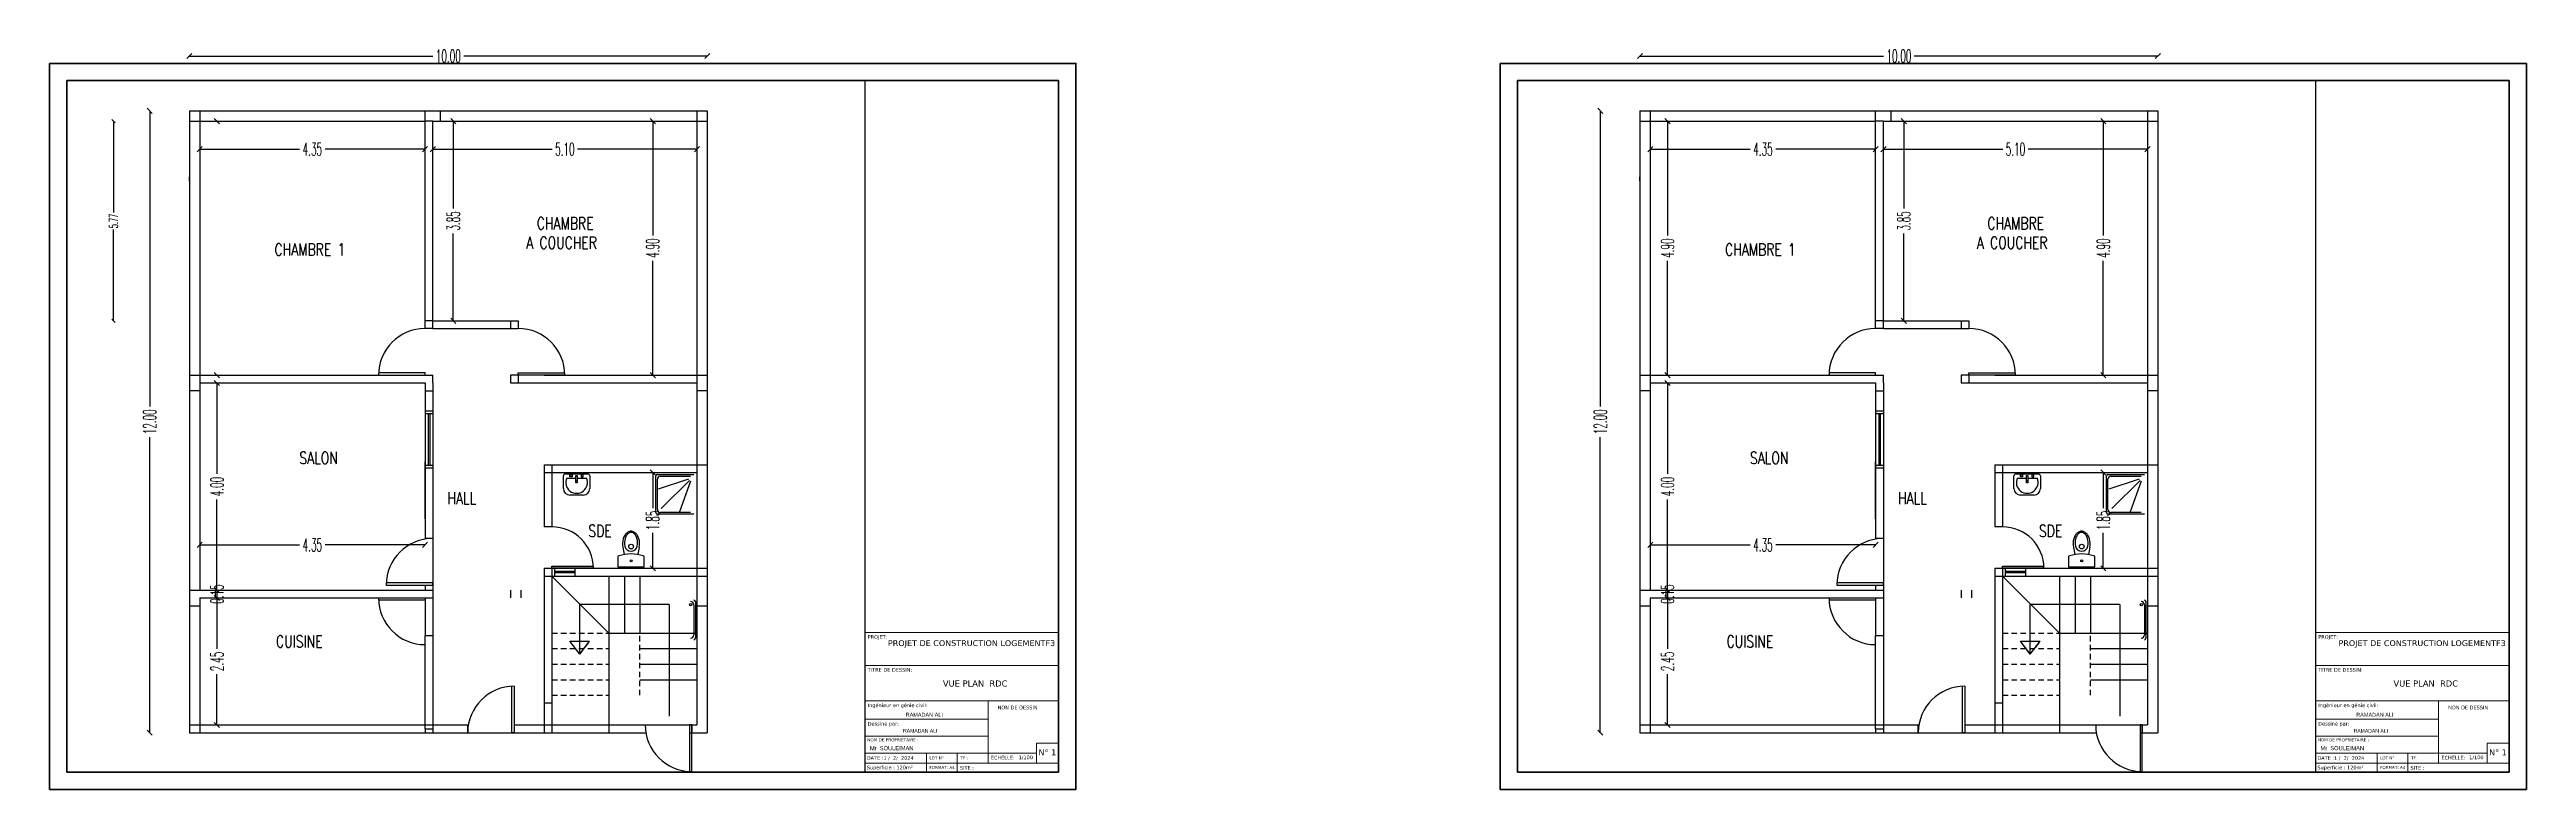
# Model space of a CAD drawing. Extents: x -110 to 3211, y -163 to 893.
# Drawn here: x 9.2 to 80.9, y 25.4 to 46.8 of the extents above; entities that cross this region are included whole.
import ezdxf

# ---------------------------------------------------------------- set-up
doc = ezdxf.new("R2010")
doc.units = 0
doc.header["$LTSCALE"] = 0.8
doc.header["$MEASUREMENT"] = 0
doc.linetypes.add('DASHED', pattern=[0.75, 0.5, -0.25])
doc.layers.get('0').update_dxf_attribs({"color": 5, "linetype": 'CONTINUOUS'})
doc.layers.get('DEFPOINTS').update_dxf_attribs({"linetype": 'CONTINUOUS'})
for name, color, linetype in [('COMBLDG', 7, 'CONTINUOUS'), ('DOOR', 3, 'CONTINUOUS'), ('PIPE', 50, 'CONTINUOUS'), ('STR', 5, 'CONTINUOUS'), ('TEXT', 200, 'CONTINUOUS'), ('WALL', 6, 'CONTINUOUS'), ('WIN-PLN', 5, 'CONTINUOUS')]:
    doc.layers.add(name, color=color, linetype=linetype)
doc.styles.add('AYMAN-S', font='romant.shx', dxfattribs={"width": 0.7, "height": 0.15})
doc.styles.add('AYMOONY', font='romant.shx', dxfattribs={"width": 0.5})
doc.styles.add('ROMANT', font='ROMANC.SHX', dxfattribs={"width": 0.75})
doc.dimstyles.new('AYMAN-SIT', dxfattribs={"dimtxt": 0.25, "dimasz": 0.08, "dimexe": 0.18, "dimexo": 0.06, "dimgap": 0.05, "dimtad": 0, "dimzin": 1, "dimdsep": 46, "dimtxsty": 'AYMAN-S', "dimblk1": 'OBLIQUE', "dimblk2": 'OBLIQUE', "dimsah": 1, "dimcen": 0.09, "dimse1": 1, "dimse2": 1, "dimclrd": 256, "dimclre": 256, "dimclrt": 200, "dimadec": 0, "dimazin": 0, "dimtfac": 1, "dimtdec": 4, "dimtix": 1, "dimtmove": 0, "dimatfit": 3, "dimldrblk": 'OBLIQUE', "dimfxl": 1, "dimtolj": 1, "dimtzin": 0, "dimarcsym": 0})

# ---------------------------------------------------------------- blocks, each defined once
blk = doc.blocks.new('_OBLIQUE')
at = {"color": 0, "linetype": 'ByBlock'}
blk.add_line((-0.5, -0.5), (0.5, 0.5), dxfattribs=at)
blk = doc.blocks.new('*D206')
at = {"layer": 'DEFPOINTS', "color": 0, "ltscale": 0.8, "transparency": 16777216}
for p in [(11.027, 44.733), (20.266, 44.733), (20.041, 38.963)]:
    blk.add_point(p, dxfattribs=at)
at = {"layer": 'PIPE', "color": 7, "lineweight": -2, "ltscale": 0.8, "transparency": 16777216}
for p, q in [((11.027, 44.733), (11.027, 42.092)), ((11.027, 38.963), (11.027, 41.605))]:
    blk.add_line(p, q, dxfattribs=at)
at = {"layer": 'PIPE', "color": 7, "lineweight": -2, "ltscale": 0.8, "transparency": 16777216, "xscale": 0.1, "yscale": 0.1, "zscale": 0.1}
for p, rotation in [((11.027, 44.733), 90), ((11.027, 38.963), 270)]:
    blk.add_blockref('_OBLIQUE', p, dxfattribs=dict(at, rotation=rotation))
at = {"layer": 'PIPE', "color": 7, "ltscale": 0.8, "transparency": 16777216, "insert": (11.027, 41.848), "char_height": 0.25, "attachment_point": 5, "rotation": 90, "style": 'AYMOONY'}
blk.add_mtext('\\A1;5.77', dxfattribs=at)

msp = doc.modelspace()

# ---------------------------------------------------------------- linework, layer by layer
at = {"color": 5, "lineweight": 40}
for p, q in [((9.674, 45.907), (9.674, 25.907)), ((9.674, 45.907), (38.374, 45.907)), ((38.374, 45.907), (38.374, 25.907)), ((51.651, 45.907), (51.651, 25.907)), ((51.651, 45.907), (80.351, 45.907)), ((80.351, 45.907), (80.351, 25.907)), ((9.674, 25.907), (38.374, 25.907)), ((51.651, 25.907), (80.351, 25.907))]:
    msp.add_line(p, q, dxfattribs=at)
for p, q in [((24.044, 34.113), (24.044, 34.476)), ((24.101, 34.534), (24.751, 34.534)), ((24.14, 34.413), (24.407, 34.413)), ((24.235, 34.451), (24.235, 34.509)), ((24.235, 34.509), (24.293, 34.509)), ((24.293, 34.451), (24.235, 34.451)), ((24.293, 34.509), (24.293, 34.451)), ((24.407, 34.49), (24.445, 34.49)), ((24.407, 34.279), (24.407, 34.49)), ((24.445, 34.49), (24.445, 34.279)), ((24.445, 34.413), (24.713, 34.413)), ((24.617, 34.509), (24.56, 34.509)), ((24.56, 34.509), (24.56, 34.451)), ((24.56, 34.451), (24.617, 34.451)), ((24.617, 34.451), (24.617, 34.509)), ((24.809, 34.476), (24.809, 34.113)), ((26.717, 33.415), (26.717, 34.47)), ((26.763, 34.516), (27.818, 34.516)), ((26.855, 34.47), (27.726, 34.47)), ((66.021, 34.113), (66.021, 34.476)), ((66.078, 34.534), (66.728, 34.534)), ((66.117, 34.413), (66.384, 34.413)), ((66.212, 34.451), (66.212, 34.509)), ((66.212, 34.509), (66.269, 34.509)), ((66.269, 34.451), (66.212, 34.451)), ((66.269, 34.509), (66.269, 34.451)), ((66.384, 34.49), (66.422, 34.49)), ((66.384, 34.279), (66.384, 34.49)), ((66.422, 34.49), (66.422, 34.279)), ((66.422, 34.413), (66.69, 34.413)), ((66.594, 34.509), (66.537, 34.509)), ((66.537, 34.509), (66.537, 34.451)), ((66.537, 34.451), (66.594, 34.451)), ((66.594, 34.451), (66.594, 34.509)), ((66.785, 34.476), (66.785, 34.113)), ((68.694, 33.415), (68.694, 34.47)), ((68.74, 34.516), (69.795, 34.516)), ((68.832, 34.47), (69.703, 34.47)), ((24.617, 33.922), (24.235, 33.922)), ((24.445, 34.337), (24.407, 34.337)), ((24.445, 34.279), (24.407, 34.279)), ((26.763, 33.507), (26.763, 34.378)), ((27.669, 34.378), (26.786, 34.091)), ((27.692, 34.344), (26.878, 33.53)), ((27.726, 34.321), (27.405, 33.438)), ((66.594, 33.922), (66.212, 33.922)), ((66.422, 34.337), (66.384, 34.337)), ((66.422, 34.279), (66.384, 34.279)), ((68.74, 33.507), (68.74, 34.378)), ((69.646, 34.378), (68.763, 34.091)), ((69.669, 34.344), (68.855, 33.53)), ((69.703, 34.321), (69.382, 33.438)), ((27.818, 33.369), (26.763, 33.369)), ((27.726, 33.415), (26.855, 33.415)), ((69.795, 33.369), (68.74, 33.369)), ((69.703, 33.415), (68.832, 33.415)), ((25.764, 32.41), (25.801, 32.198)), ((26.238, 32.41), (26.202, 32.198)), ((67.741, 32.41), (67.778, 32.198)), ((68.215, 32.41), (68.179, 32.198)), ((25.619, 32.135), (25.619, 31.848)), ((25.619, 31.848), (26.384, 31.848)), ((26.384, 31.848), (26.384, 32.136)), ((67.596, 32.135), (67.596, 31.848)), ((67.596, 31.848), (68.36, 31.848)), ((68.36, 31.848), (68.36, 32.136)), ((27.864, 30.839), (27.864, 29.784)), ((69.841, 30.839), (69.841, 29.784)), ((27.818, 30.747), (27.818, 29.876)), ((69.795, 30.747), (69.795, 29.876))]:
    msp.add_line(p, q)
at = {"color": 5, "lineweight": 100}
for points in [[(9.174, 46.407), (38.874, 46.407), (38.874, 25.407), (9.174, 25.407)], [(51.151, 46.407), (80.851, 46.407), (80.851, 25.407), (51.151, 25.407)]]:
    msp.add_lwpolyline(points, close=True, dxfattribs=at)
for centre, radius in [((26.004, 32.43), 0.0674), ((67.981, 32.43), 0.0674), ((26.004, 32.02), 0.03), ((67.981, 32.02), 0.03), ((27.726, 30.747), 0.0344), ((69.703, 30.747), 0.0344)]:
    msp.add_circle(centre, radius)
for centre, radius, start, end in [((24.101, 34.476), 0.0573, 90, 180), ((24.426, 34.286), 0.314, 156.06698, 23.93302), ((24.751, 34.476), 0.0573, 0, 90), ((26.763, 34.47), 0.0459, 90, 180), ((26.855, 34.378), 0.0917, 90, 180), ((66.078, 34.476), 0.0573, 90, 180), ((66.403, 34.286), 0.314, 156.06698, 23.93302), ((66.728, 34.476), 0.0573, 0, 90), ((68.74, 34.47), 0.0459, 90, 180), ((68.832, 34.378), 0.0917, 90, 180), ((24.235, 34.113), 0.191, 180, 270), ((24.617, 34.113), 0.191, 270, 0), ((66.212, 34.113), 0.191, 180, 270), ((66.594, 34.113), 0.191, 270, 0), ((26.763, 33.415), 0.0459, 180, 270), ((26.855, 33.507), 0.0917, 180, 270), ((68.74, 33.415), 0.0459, 180, 270), ((68.832, 33.507), 0.0917, 180, 270), ((26.283, 32.513), 0.528, 164.21404, 191.2459), ((26.144, 32.552), 0.384, 145.68329, 164.21404), ((26.283, 32.539), 0.47, 164.21404, 191.2459), ((26.001, 32.483), 0.183, 191.2459, 348.76077), ((26.057, 32.612), 0.278, 121.25096, 145.68329), ((26.144, 32.578), 0.326, 145.68329, 164.21404), ((26.057, 32.638), 0.22, 121.25096, 145.68329), ((26.001, 32.703), 0.172, 90.00334, 121.25096), ((26.001, 32.729), 0.113, 90.00334, 121.25096), ((26.001, 32.703), 0.172, 58.75571, 90.00334), ((26.001, 32.729), 0.113, 58.75571, 90.00334), ((25.946, 32.638), 0.22, 34.32339, 58.75571), ((25.946, 32.612), 0.278, 34.32339, 58.75571), ((25.859, 32.578), 0.326, 15.79264, 34.32339), ((25.72, 32.539), 0.47, 348.76077, 15.79264), ((25.859, 32.552), 0.384, 15.79264, 34.32339), ((25.72, 32.513), 0.528, 348.76077, 15.79264), ((68.259, 32.513), 0.528, 164.21404, 191.2459), ((68.121, 32.552), 0.384, 145.68329, 164.21404), ((68.259, 32.539), 0.47, 164.21404, 191.2459), ((67.978, 32.483), 0.183, 191.2459, 348.76077), ((68.033, 32.612), 0.278, 121.25096, 145.68329), ((68.121, 32.578), 0.326, 145.68329, 164.21404), ((68.033, 32.638), 0.22, 121.25096, 145.68329), ((67.978, 32.703), 0.172, 90.00334, 121.25096), ((67.978, 32.729), 0.113, 90.00334, 121.25096), ((67.978, 32.703), 0.172, 58.75571, 90.00334), ((67.978, 32.729), 0.113, 58.75571, 90.00334), ((67.923, 32.638), 0.22, 34.32339, 58.75571), ((67.923, 32.612), 0.278, 34.32339, 58.75571), ((67.835, 32.578), 0.326, 15.79264, 34.32339), ((67.697, 32.539), 0.47, 348.76077, 15.79264), ((67.835, 32.552), 0.384, 15.79264, 34.32339), ((67.697, 32.513), 0.528, 348.76077, 15.79264), ((25.647, 32.135), 0.0277, 90.00334, 180.00334), ((26.001, 31.034), 1.183, 72.57, 107.43667), ((26.356, 32.136), 0.0277, 0.00334, 90.00334), ((67.624, 32.135), 0.0277, 90.00334, 180.00334), ((67.978, 31.034), 1.183, 72.57, 107.43667), ((68.333, 32.136), 0.0277, 0.00334, 90.00334), ((27.726, 30.747), 0.0917, 0, 90), ((27.818, 30.839), 0.0459, 0, 90), ((69.703, 30.747), 0.0917, 0, 90), ((69.795, 30.839), 0.0459, 0, 90), ((27.726, 29.876), 0.0917, 270, 0), ((27.818, 29.784), 0.0459, 270, 0), ((69.703, 29.876), 0.0917, 270, 0), ((69.795, 29.784), 0.0459, 270, 0)]:
    msp.add_arc(centre, radius, start, end)
at = {"layer": 'COMBLDG', "color": 7, "lineweight": 30}
for p, q in [((32.775, 25.907), (32.775, 45.907)), ((74.752, 25.907), (74.752, 45.907))]:
    msp.add_line(p, q, dxfattribs=at)
at = {"layer": 'COMBLDG', "color": 7, "lineweight": 9}
for p, q in [((32.775, 29.949, 0.176), (38.374, 29.949, -0.565)), ((74.752, 29.949, 0.176), (80.351, 29.949, -0.565)), ((32.775, 28.996, 0.176), (38.374, 28.996, -0.565)), ((74.752, 28.996, 0.176), (80.351, 28.996, -0.565)), ((32.775, 27.97, 0.176), (38.374, 27.97, -0.565)), ((36.332, 27.97, -0.295), (36.332, 26.162, -0.532)), ((74.752, 27.97, 0.176), (80.351, 27.97, -0.565)), ((78.309, 27.97, -0.295), (78.309, 26.162, -0.532)), ((32.775, 27.439, 0), (36.332, 27.439, -0.47)), ((74.752, 27.439, 0), (78.309, 27.439, -0.47)), ((32.775, 26.951, 0.176), (36.332, 26.951, -0.295)), ((37.735, 26.75, -1.065), (38.374, 26.75, -1.13)), ((37.735, 26.75, 0), (37.735, 26.162, 0)), ((74.752, 26.951, 0.176), (78.309, 26.951, -0.295)), ((79.712, 26.75, -1.065), (80.351, 26.75, -1.13)), ((79.712, 26.75, 0), (79.712, 26.162, 0)), ((32.775, 26.456), (37.735, 26.456, -0.5)), ((32.775, 26.162, 0), (38.374, 26.162)), ((34.553, 26.456, 0.039), (34.553, 25.907, -0.033)), ((35.443, 25.907, 0), (35.443, 26.456, 0)), ((74.752, 26.456), (79.712, 26.456, -0.5)), ((74.752, 26.162, 0), (80.351, 26.162)), ((76.53, 26.456, 0.039), (76.53, 25.907, -0.033)), ((77.419, 25.907, 0), (77.419, 26.456, 0))]:
    msp.add_line(p, q, dxfattribs=at)
at = {"layer": 'DOOR', "color": 3}
for p, q in [((18.692, 37.389), (20.041, 37.389)), ((20.041, 37.457), (18.694, 37.457)), ((20.041, 37.389), (20.041, 37.457)), ((22.737, 37.389), (22.737, 37.457)), ((22.737, 37.457), (24.085, 37.457)), ((24.086, 37.389), (22.737, 37.389)), ((60.669, 37.389), (62.018, 37.389)), ((62.018, 37.457), (60.671, 37.457)), ((62.018, 37.389), (62.018, 37.457)), ((64.714, 37.389), (64.714, 37.457)), ((64.714, 37.457), (66.061, 37.457)), ((66.063, 37.389), (64.714, 37.389)), ((23.712, 31.803), (23.712, 31.863)), ((23.712, 31.863), (24.909, 31.863)), ((24.911, 31.803), (23.712, 31.803)), ((65.688, 31.803), (65.688, 31.863)), ((65.688, 31.863), (66.886, 31.863)), ((66.888, 31.803), (65.688, 31.803)), ((18.692, 30.944), (20.041, 30.944)), ((20.041, 30.877), (18.694, 30.877)), ((18.917, 31.319), (20.266, 31.319)), ((20.266, 31.386), (18.919, 31.386)), ((20.041, 30.944), (20.041, 30.877)), ((20.266, 31.319), (20.266, 31.386)), ((60.669, 30.944), (62.018, 30.944)), ((62.018, 30.877), (60.671, 30.877)), ((60.894, 31.319), (62.243, 31.319)), ((62.243, 31.386), (60.896, 31.386)), ((62.018, 30.944), (62.018, 30.877)), ((62.243, 31.319), (62.243, 31.386)), ((22.556, 27.047), (22.556, 28.395)), ((22.624, 28.396), (22.624, 27.047)), ((64.533, 27.047), (64.533, 28.395)), ((64.601, 28.396), (64.601, 27.047)), ((27.758, 27.272), (27.691, 27.272)), ((27.691, 27.272), (27.691, 25.925)), ((27.758, 25.923), (27.758, 27.272)), ((69.735, 27.272), (69.668, 27.272)), ((69.668, 27.272), (69.668, 25.925)), ((69.735, 25.923), (69.735, 27.272)), ((22.624, 27.047), (22.556, 27.047)), ((64.601, 27.047), (64.533, 27.047))]:
    msp.add_line(p, q, dxfattribs=at)
for centre, radius, start, end in [((20.041, 37.389), 1.349, 90, 180), ((22.737, 37.389), 1.349, 0, 90), ((62.018, 37.389), 1.349, 90, 180), ((64.714, 37.389), 1.349, 0, 90), ((23.712, 31.803), 1.199, 0, 90), ((65.688, 31.803), 1.199, 0, 90), ((20.266, 31.319), 1.349, 90, 180), ((62.243, 31.319), 1.349, 90, 180), ((20.041, 30.944), 1.349, 180, 270), ((62.018, 30.944), 1.349, 180, 270), ((22.624, 27.047), 1.349, 90, 180), ((64.601, 27.047), 1.349, 90, 180), ((27.758, 27.272), 1.349, 180, 270), ((69.735, 27.272), 1.349, 180, 270)]:
    msp.add_arc(centre, radius, start, end, dxfattribs=at)
at = {"layer": 'PIPE', "color": 7, "ltscale": 0.8}
for p, q in [((13.22, 46.619), (20.269, 46.619)), ((28.208, 46.619), (21.159, 46.619)), ((55.197, 46.619), (62.246, 46.619)), ((70.185, 46.619), (63.136, 46.619)), ((12.073, 45.033), (12.073, 36.485)), ((20.857, 44.733), (20.857, 42.213)), ((26.63, 44.733), (26.63, 41.431)), ((54.05, 45.033), (54.05, 36.485)), ((55.994, 44.733), (55.994, 41.431)), ((62.834, 44.733), (62.834, 42.213)), ((68.606, 44.733), (68.606, 41.431)), ((13.52, 43.926), (16.411, 43.926)), ((20.041, 43.926), (17.15, 43.926)), ((20.266, 43.926), (23.722, 43.926)), ((27.908, 43.926), (24.452, 43.926)), ((55.496, 43.926), (58.388, 43.926)), ((62.018, 43.926), (59.127, 43.926)), ((62.243, 43.926), (65.699, 43.926)), ((69.885, 43.926), (66.429, 43.926)), ((20.857, 38.963), (20.857, 41.483)), ((62.834, 38.963), (62.834, 41.483)), ((26.63, 37.389), (26.63, 40.692)), ((55.994, 37.389), (55.994, 40.692)), ((68.606, 37.389), (68.606, 40.692)), ((14.017, 37.164), (14.017, 34.536)), ((55.994, 37.164), (55.994, 34.536)), ((12.073, 27.047), (12.073, 35.595)), ((54.05, 27.047), (54.05, 35.595)), ((26.63, 34.575), (26.63, 33.545)), ((68.606, 34.575), (68.606, 33.545)), ((14.017, 31.169), (14.017, 33.797)), ((55.994, 31.169), (55.994, 33.797)), ((13.52, 32.48), (16.411, 32.48)), ((20.041, 32.48), (17.15, 32.48)), ((26.63, 31.803), (26.63, 32.833)), ((55.496, 32.48), (58.388, 32.48)), ((62.018, 32.48), (59.127, 32.48)), ((68.606, 31.803), (68.606, 32.833)), ((14.017, 31.169), (14.017, 31.319)), ((14.017, 31.169), (14.017, 30.944)), ((14.017, 30.944), (14.017, 30.794)), ((14.017, 30.944), (14.017, 29.473)), ((55.994, 31.169), (55.994, 31.319)), ((55.994, 31.169), (55.994, 30.944)), ((55.994, 30.944), (55.994, 30.794)), ((55.994, 30.944), (55.994, 29.473)), ((27.104, 30.753), (24.516, 30.753)), ((24.516, 29.317), (24.516, 30.753)), ((69.081, 30.753), (66.492, 30.753)), ((66.492, 29.317), (66.492, 30.753)), ((24.516, 29.317), (24.228, 29.694)), ((66.492, 29.317), (66.205, 29.694)), ((14.017, 27.272), (14.017, 28.743)), ((55.994, 27.272), (55.994, 28.743))]:
    msp.add_line(p, q, dxfattribs=at)
at = {"layer": 'PIPE', "ltscale": 0.8}
for p, q in [((20.266, 36.346), (20.041, 36.346)), ((62.243, 36.346), (62.018, 36.346)), ((20.266, 32.668), (20.041, 32.668)), ((62.243, 32.668), (62.018, 32.668)), ((27.104, 30.753), (27.104, 27.525)), ((69.081, 30.753), (69.081, 27.525)), ((24.228, 29.694), (24.803, 29.694)), ((24.516, 29.317), (24.803, 29.694)), ((66.205, 29.694), (66.78, 29.694)), ((66.492, 29.317), (66.78, 29.694)), ((21.275, 27.047), (21.275, 27.272)), ((22.624, 27.775), (22.624, 27.047)), ((26.409, 27.272), (26.409, 27.272)), ((63.252, 27.047), (63.252, 27.272)), ((64.601, 27.775), (64.601, 27.047)), ((68.386, 27.272), (68.386, 27.272))]:
    msp.add_line(p, q, dxfattribs=at)
at = {"layer": 'STR', "color": 252}
for p, q in [((23.712, 31.578), (25.36, 29.929)), ((25.36, 31.578), (25.36, 28.13)), ((25.81, 31.578), (25.81, 29.929)), ((26.26, 31.578), (26.26, 29.929)), ((65.688, 31.578), (67.337, 29.929)), ((67.337, 31.578), (67.337, 28.13)), ((67.787, 31.578), (67.787, 29.929)), ((68.236, 31.578), (68.236, 29.929)), ((25.36, 29.929), (27.908, 29.929)), ((26.26, 29.479), (27.908, 29.479)), ((67.337, 29.929), (69.885, 29.929)), ((68.236, 29.479), (69.885, 29.479)), ((26.26, 29.03), (27.908, 29.03)), ((68.236, 29.03), (69.885, 29.03)), ((25.36, 28.13), (25.36, 27.047)), ((26.26, 28.58), (27.908, 28.58)), ((67.337, 28.13), (67.337, 27.047)), ((68.236, 28.58), (69.885, 28.58))]:
    msp.add_line(p, q, dxfattribs=at)
at = {"layer": 'STR', "color": 252, "linetype": 'DASHED', "ltscale": 0.4}
for p, q in [((23.712, 29.929), (25.36, 29.929)), ((23.712, 29.479), (25.36, 29.479)), ((24.516, 29.317), (24.803, 29.694)), ((26.26, 28.13), (26.26, 29.929)), ((65.688, 29.929), (67.337, 29.929)), ((65.688, 29.479), (67.337, 29.479)), ((66.492, 29.317), (66.78, 29.694)), ((68.236, 28.13), (68.236, 29.929)), ((23.712, 29.03), (25.36, 29.03)), ((65.688, 29.03), (67.337, 29.03)), ((23.712, 28.58), (25.36, 28.58)), ((23.712, 28.13), (25.36, 28.13)), ((65.688, 28.58), (67.337, 28.58)), ((65.688, 28.13), (67.337, 28.13))]:
    msp.add_line(p, q, dxfattribs=at)
at = {"layer": 'WALL'}
for p, q in [((13.22, 45.033), (13.22, 27.047)), ((13.22, 45.033), (28.208, 45.033)), ((13.22, 45.033), (13.22, 27.047)), ((13.22, 44.733), (20.041, 44.733)), ((13.52, 45.033), (13.52, 31.169)), ((20.041, 44.733), (20.041, 45.033)), ((20.041, 39.188), (20.041, 44.733)), ((20.266, 44.733), (20.041, 44.733)), ((20.266, 43.235), (20.266, 44.733)), ((20.266, 44.733), (28.208, 44.733)), ((20.491, 44.733), (20.491, 45.033)), ((27.908, 45.033), (27.908, 29.52)), ((28.208, 45.033), (28.208, 29.52)), ((55.197, 45.033), (55.197, 27.047)), ((55.197, 45.033), (70.185, 45.033)), ((55.197, 45.033), (55.197, 27.047)), ((55.197, 44.733), (62.018, 44.733)), ((55.496, 45.033), (55.496, 31.169)), ((62.018, 44.733), (62.018, 45.033)), ((62.018, 39.188), (62.018, 44.733)), ((62.243, 44.733), (62.018, 44.733)), ((62.243, 43.235), (62.243, 44.733)), ((62.243, 44.733), (70.185, 44.733)), ((62.468, 44.733), (62.468, 45.033)), ((69.885, 45.033), (69.885, 29.52)), ((70.185, 45.033), (70.185, 29.52)), ((13.22, 43.235), (13.22, 43.122)), ((13.22, 43.235), (13.22, 43.122)), ((13.22, 43.01), (13.22, 43.122)), ((13.22, 43.01), (13.22, 43.122)), ((20.266, 39.188), (20.266, 43.234)), ((55.197, 43.235), (55.197, 43.122)), ((55.197, 43.235), (55.197, 43.122)), ((55.197, 43.01), (55.197, 43.122)), ((55.197, 43.01), (55.197, 43.122)), ((62.243, 39.188), (62.243, 43.234)), ((20.041, 38.738), (20.041, 39.188)), ((20.266, 38.963), (20.041, 38.963)), ((20.266, 38.738), (20.041, 38.738)), ((20.266, 38.738), (20.266, 39.188)), ((20.266, 38.963), (22.737, 38.963)), ((20.266, 38.738), (22.737, 38.738)), ((22.512, 38.963), (22.512, 38.738)), ((22.737, 38.963), (22.737, 38.738)), ((62.018, 38.738), (62.018, 39.188)), ((62.243, 38.963), (62.018, 38.963)), ((62.243, 38.738), (62.018, 38.738)), ((62.243, 38.738), (62.243, 39.188)), ((62.243, 38.963), (64.714, 38.963)), ((62.243, 38.738), (64.714, 38.738)), ((64.489, 38.963), (64.489, 38.738)), ((64.714, 38.963), (64.714, 38.738)), ((13.22, 37.389), (20.041, 37.389)), ((20.041, 37.389), (20.266, 37.389)), ((20.266, 37.164), (20.266, 37.389)), ((23.487, 37.389), (22.512, 37.389)), ((22.512, 37.389), (22.512, 37.164)), ((22.737, 37.389), (22.737, 37.164)), ((23.487, 37.389), (28.208, 37.389)), ((55.197, 37.389), (62.018, 37.389)), ((62.018, 37.389), (62.243, 37.389)), ((62.243, 37.164), (62.243, 37.389)), ((65.464, 37.389), (64.489, 37.389)), ((64.489, 37.389), (64.489, 37.164)), ((64.714, 37.389), (64.714, 37.164)), ((65.464, 37.389), (70.185, 37.389)), ((13.52, 36.94), (13.22, 36.94)), ((13.52, 37.164), (20.041, 37.164)), ((20.041, 37.164), (20.041, 36.94)), ((20.041, 37.164), (20.041, 36.94)), ((20.041, 36.94), (20.266, 36.94)), ((20.041, 36.94), (20.041, 32.649)), ((20.266, 37.164), (20.266, 36.94)), ((20.266, 36.94), (20.266, 30.944)), ((22.512, 37.164), (27.908, 37.164)), ((28.208, 36.94), (27.908, 36.94)), ((55.496, 36.94), (55.197, 36.94)), ((55.496, 37.164), (62.018, 37.164)), ((62.018, 37.164), (62.018, 36.94)), ((62.018, 37.164), (62.018, 36.94)), ((62.018, 36.94), (62.243, 36.94)), ((62.018, 36.94), (62.018, 32.649)), ((62.243, 37.164), (62.243, 36.94)), ((62.243, 36.94), (62.243, 30.944)), ((64.489, 37.164), (69.885, 37.164)), ((70.185, 36.94), (69.885, 36.94)), ((20.266, 36.346), (20.041, 36.346)), ((62.243, 36.346), (62.018, 36.346)), ((20.266, 34.698), (20.041, 34.698)), ((23.487, 34.8), (28.208, 34.8)), ((23.487, 34.8), (23.487, 33.002)), ((23.487, 34.575), (27.908, 34.575)), ((23.712, 34.8), (23.712, 33.002)), ((62.243, 34.698), (62.018, 34.698)), ((65.464, 34.8), (70.185, 34.8)), ((65.464, 34.8), (65.464, 33.002)), ((65.464, 34.575), (69.885, 34.575)), ((65.688, 34.8), (65.688, 33.002)), ((23.712, 33.002), (23.487, 33.002)), ((65.688, 33.002), (65.464, 33.002)), ((23.487, 31.803), (28.208, 31.803)), ((23.487, 31.803), (23.487, 27.047)), ((23.487, 31.578), (28.208, 31.578)), ((23.712, 31.803), (23.712, 27.047)), ((65.464, 31.803), (70.185, 31.803)), ((65.464, 31.803), (65.464, 27.047)), ((65.464, 31.578), (70.185, 31.578)), ((65.688, 31.803), (65.688, 27.047)), ((13.22, 31.169), (20.266, 31.169)), ((13.22, 31.169), (13.52, 31.169)), ((13.52, 30.944), (13.52, 27.047)), ((13.52, 30.944), (20.266, 30.944)), ((13.969, 31.169), (13.969, 30.944)), ((20.041, 31.319), (20.266, 31.319)), ((20.041, 31.319), (20.041, 31.169)), ((20.041, 30.944), (20.041, 29.858)), ((20.266, 30.944), (20.266, 29.858)), ((22.512, 31.169), (22.512, 30.944)), ((22.812, 31.169), (22.812, 30.944)), ((55.197, 31.169), (62.243, 31.169)), ((55.197, 31.169), (55.496, 31.169)), ((55.496, 30.944), (55.496, 27.047)), ((55.496, 30.944), (62.243, 30.944)), ((55.946, 31.169), (55.946, 30.944)), ((62.018, 31.319), (62.243, 31.319)), ((62.018, 31.319), (62.018, 31.169)), ((62.018, 30.944), (62.018, 29.858)), ((62.243, 30.944), (62.243, 29.858)), ((64.489, 31.169), (64.489, 30.944)), ((64.789, 31.169), (64.789, 30.944)), ((13.22, 30.719), (13.52, 30.719)), ((27.908, 30.719), (28.208, 30.719)), ((55.197, 30.719), (55.496, 30.719)), ((69.885, 30.719), (70.185, 30.719)), ((20.041, 29.858), (20.266, 29.858)), ((20.041, 27.16), (20.041, 29.858)), ((20.266, 29.858), (20.266, 27.16)), ((27.908, 29.52), (27.908, 27.272)), ((28.208, 29.52), (28.208, 27.047)), ((62.018, 29.858), (62.243, 29.858)), ((62.018, 27.16), (62.018, 29.858)), ((62.243, 29.858), (62.243, 27.16)), ((69.885, 29.52), (69.885, 27.272)), ((70.185, 29.52), (70.185, 27.047)), ((13.22, 27.272), (21.294, 27.272)), ((22.624, 27.272), (27.908, 27.272)), ((23.487, 27.913), (23.712, 27.913)), ((27.758, 27.272), (27.758, 27.047)), ((55.197, 27.272), (63.271, 27.272)), ((64.601, 27.272), (69.885, 27.272)), ((65.464, 27.913), (65.688, 27.913)), ((69.735, 27.272), (69.735, 27.047)), ((13.22, 27.047), (20.266, 27.047)), ((13.22, 27.047), (26.428, 27.047)), ((20.041, 27.16), (20.041, 27.047)), ((20.041, 27.16), (20.266, 27.16)), ((20.266, 27.16), (20.266, 27.047)), ((27.691, 27.047), (28.208, 27.047)), ((55.197, 27.047), (68.405, 27.047)), ((55.197, 27.047), (62.243, 27.047)), ((62.018, 27.16), (62.018, 27.047)), ((62.018, 27.16), (62.243, 27.16)), ((62.243, 27.16), (62.243, 27.047)), ((69.668, 27.047), (70.185, 27.047))]:
    msp.add_line(p, q, dxfattribs=at)
at = {"layer": 'WIN-PLN', "ltscale": 0.8}
for p, q in [((20.266, 36.272), (20.041, 36.272)), ((20.131, 36.272), (20.131, 34.773)), ((20.176, 36.272), (20.176, 34.773)), ((62.243, 36.272), (62.018, 36.272)), ((62.108, 36.272), (62.108, 34.773)), ((62.153, 36.272), (62.153, 34.773)), ((20.041, 33.23), (20.041, 34.879)), ((20.266, 34.773), (20.041, 34.773)), ((20.266, 34.879), (20.266, 33.23)), ((62.018, 33.23), (62.018, 34.879)), ((62.243, 34.773), (62.018, 34.773)), ((62.243, 34.879), (62.243, 33.23)), ((23.786, 31.803), (23.786, 31.578)), ((24.374, 31.713), (23.786, 31.713)), ((24.374, 31.668), (23.786, 31.668)), ((24.374, 31.803), (24.374, 31.578)), ((65.763, 31.803), (65.763, 31.578)), ((66.351, 31.713), (65.763, 31.713)), ((66.351, 31.668), (65.763, 31.668)), ((66.351, 31.803), (66.351, 31.578))]:
    msp.add_line(p, q, dxfattribs=at)

# ---------------------------------------------------------------- block references
at = {"layer": 'PIPE', "color": 7, "ltscale": 0.8, "xscale": 0.1498820333691455, "yscale": 0.1498820333691455, "zscale": 0.1498820333691455}
for p, rotation in [((13.22, 46.619), 180), ((55.197, 46.619), 180), ((12.073, 45.033), 90), ((14.017, 44.733), 90), ((20.857, 44.733), 90), ((26.63, 44.733), 90), ((54.05, 45.033), 90), ((55.994, 44.733), 90), ((62.834, 44.733), 90), ((68.606, 44.733), 90), ((13.52, 43.926), 180), ((20.266, 43.926), 180), ((55.496, 43.926), 180), ((62.243, 43.926), 180), ((20.857, 38.963), 270), ((62.834, 38.963), 270), ((14.017, 37.389), 270), ((26.63, 37.389), 270), ((55.994, 37.389), 270), ((68.606, 37.389), 270), ((14.017, 37.164), 90), ((55.994, 37.164), 90), ((26.63, 34.575), 90), ((68.606, 34.575), 90), ((13.52, 32.48), 180), ((55.496, 32.48), 180), ((26.63, 31.803), 270), ((68.606, 31.803), 270), ((14.017, 31.169), 270), ((14.017, 31.169), 270), ((14.017, 30.944), 90), ((14.017, 30.944), 90), ((55.994, 31.169), 270), ((55.994, 31.169), 270), ((55.994, 30.944), 90), ((55.994, 30.944), 90), ((14.017, 27.272), 270), ((55.994, 27.272), 270), ((12.073, 27.047), 270), ((54.05, 27.047), 270)]:
    msp.add_blockref('_OBLIQUE', p, dxfattribs=dict(at, rotation=rotation))
for p in [(28.208, 46.619), (70.185, 46.619), (20.041, 43.926), (27.908, 43.926), (62.018, 43.926), (69.885, 43.926), (20.041, 32.48), (62.018, 32.48)]:
    msp.add_blockref('_OBLIQUE', p, dxfattribs=at)

# ---------------------------------------------------------------- texts
at = {"layer": 'COMBLDG', "color": 7, "lineweight": 9, "attachment_point": 1}
for s, insert, char_height, width in [('{\\fVerdana|b0|i0|c0|p34;\\C55;PROJET:}', (32.849, 29.871, -0.147), 0.10489, 11.75043), ('\\pi0.73509;{\\fVerdana|b0|i0|c0|p34;PROJET DE CONSTRUCTION LOGEMENTF3}', (32.698, 29.723, 0.603), 0.16932, 6.38547), ('{\\fVerdana|b0|i0|c0|p34;\\C55;PROJET:}', (74.826, 29.871, -0.147), 0.10489, 11.75043), ('\\pi0.73509;{\\fVerdana|b0|i0|c0|p34;PROJET DE CONSTRUCTION LOGEMENTF3}', (74.675, 29.723, 0.603), 0.16932, 6.38547), ('{\\fVerdana|b0|i0|c0|p34;\\C55;TITRE DE DESSIN:}', (32.849, 28.918, -0.147), 0.10489, 11.75043), ('{\\fVerdana|b0|i0|c0|p34;\\C55;TITRE DE DESSIN:}', (74.826, 28.918, -0.147), 0.10489, 11.75043), ('{\\fVerdana|b0|i0|c0|p34;VUE PLAN  RDC }', (35.025, 28.559, -0.663), 0.17573, 5.65342), ('{\\fVerdana|b0|i0|c0|p34;VUE PLAN  RDC }', (77.002, 28.559, -0.663), 0.17573, 5.65342), ('{\\fVerdana|b0|i0|c0|p34;\\C55;Ingénieur en génie civil:}', (32.849, 27.892, -0.147), 0.10489, 11.75043), ('{\\fVerdana|b0|i0|c0|p34;\\C55;Dessiné par:}', (32.849, 27.361, -0.323), 0.10489, 11.75043), ('{\\fArial|b0|i0|c0|p34; \\fColonna MT|b0|i0|c0|p82; RAMADAN ALI}', (33.859, 27.624), 0.11509, 12.89307), ('{\\fVerdana|b0|i0|c0|p34;NON DE DESSIN}', (36.609, 27.829, -0.478), 0.10489, 11.75043), ('{\\fVerdana|b0|i0|c0|p34;\\C55;Ingénieur en génie civil:}', (74.826, 27.892, -0.147), 0.10489, 11.75043), ('{\\fVerdana|b0|i0|c0|p34;\\C55;Dessiné par:}', (74.826, 27.361, -0.323), 0.10489, 11.75043), ('{\\fArial|b0|i0|c0|p34; \\fColonna MT|b0|i0|c0|p82; RAMADAN ALI}', (75.836, 27.624), 0.11509, 12.89307), ('{\\fVerdana|b0|i0|c0|p34;NON DE DESSIN}', (78.586, 27.829, -0.478), 0.10489, 11.75043), ('{\\fVerdana|b0|i0|c0|p34;\\C55;NOM DE PROPRIETAIRE :}', (32.837, 26.886, -0.094), 0.08772, 9.82617), ('{\\fArial|b0|i0|c0|p34; \\fColonna MT|b0|i0|c0|p82; \\H1.143x;Mr  SOULEIMAN}', (32.833, 26.66, -0.176), 0.10489, 11.75043), ('{\\fArial|b0|i0|c0|p34;RAMADAN ALI}', (33.873, 27.155), 0.10489, 11.75043), ('{\\fVerdana|b0|i0|c0|p34;N° 1}', (37.792, 26.566, -0.12), 0.1704, 19.08879), ('{\\fVerdana|b0|i0|c0|p34;\\C55;NOM DE PROPRIETAIRE :}', (74.814, 26.886, -0.094), 0.08772, 9.82617), ('{\\fArial|b0|i0|c0|p34; \\fColonna MT|b0|i0|c0|p82; \\H1.143x;Mr  SOULEIMAN}', (74.81, 26.66, -0.176), 0.10489, 11.75043), ('{\\fArial|b0|i0|c0|p34;RAMADAN ALI}', (75.85, 27.155), 0.10489, 11.75043), ('{\\fVerdana|b0|i0|c0|p34;N° 1}', (79.769, 26.566, -0.12), 0.1704, 19.08879), ('{\\fVerdana|b0|i0|c0|p34;Superficie : 120m²}', (32.823, 26.094, -0.32), 0.10489, 11.75043), ('{\\fVerdana|b0|i0|c0|p34;DATE :1 /  2/  2024}', (32.823, 26.369, -0.323), 0.10489, 11.75043), ('{\\fVerdana|b0|i0|c0|p34;LOT N° }', (34.636, 26.362, -0.228), 0.08651, 9.69138), ('{\\fVerdana|b0|i0|c0|p34;FORMAT: A4}', (34.636, 26.087, -0.264), 0.08651, 9.69138), ('{\\fVerdana|b0|i0|c0|p34;SITE : }', (35.517, 26.084, -0.323), 0.10489, 11.75043), ('{\\fVerdana|b0|i0|c0|p34;TF : }', (35.534, 26.362, -0.267), 0.08651, 9.69138), ('{\\fVerdana|b0|i0|c0|p34;ECHELLE:}', (36.412, 26.379, -0.668), 0.10489, 11.75043), ('{\\fVerdana|b0|i0|c0|p34;1/100}', (37.217, 26.387, -0.565), 0.10489, 11.75043), ('{\\fVerdana|b0|i0|c0|p34;Superficie : 120m²}', (74.8, 26.094, -0.32), 0.10489, 11.75043), ('{\\fVerdana|b0|i0|c0|p34;DATE :1 /  2/  2024}', (74.8, 26.369, -0.323), 0.10489, 11.75043), ('{\\fVerdana|b0|i0|c0|p34;LOT N° }', (76.613, 26.362, -0.228), 0.08651, 9.69138), ('{\\fVerdana|b0|i0|c0|p34;FORMAT: A4}', (76.613, 26.087, -0.264), 0.08651, 9.69138), ('{\\fVerdana|b0|i0|c0|p34;SITE : }', (77.494, 26.084, -0.323), 0.10489, 11.75043), ('{\\fVerdana|b0|i0|c0|p34;TF : }', (77.511, 26.362, -0.267), 0.08651, 9.69138), ('{\\fVerdana|b0|i0|c0|p34;ECHELLE:}', (78.389, 26.379, -0.668), 0.10489, 11.75043), ('{\\fVerdana|b0|i0|c0|p34;1/100}', (79.194, 26.387, -0.565), 0.10489, 11.75043)]:
    msp.add_mtext(s, dxfattribs=dict(at, insert=insert, char_height=char_height, width=width))
at = {"layer": 'PIPE', "color": 7, "ltscale": 0.8, "char_height": 0.3747, "attachment_point": 5, "style": 'AYMOONY'}
for s, insert in [('\\A1;10.00', (20.714, 46.619)), ('\\A1;10.00', (62.691, 46.619)), ('\\A1;4.35', (16.78, 43.926)), ('\\A1;5.10', (24.087, 43.926)), ('\\A1;4.35', (58.757, 43.926)), ('\\A1;5.10', (66.064, 43.926)), ('\\A1;4.35', (16.78, 32.48)), ('\\A1;4.35', (58.757, 32.48))]:
    msp.add_mtext(s, dxfattribs=dict(at, insert=insert))
at = {"layer": 'PIPE', "color": 7, "ltscale": 0.8, "char_height": 0.3747, "attachment_point": 5, "rotation": 90, "style": 'AYMOONY'}
for s, insert in [('\\A1;3.85', (20.857, 41.848)), ('\\A1;3.85', (62.834, 41.848)), ('\\A1;4.90', (26.63, 41.061)), ('\\A1;4.90', (55.994, 41.061)), ('\\A1;4.90', (68.606, 41.061)), ('\\A1;12.00', (12.073, 36.04)), ('\\A1;12.00', (54.05, 36.04)), ('\\A1;4.00', (14.017, 34.167)), ('\\A1;4.00', (55.994, 34.167)), ('\\A1;1.85', (26.63, 33.189)), ('\\A1;1.85', (68.606, 33.189)), ('\\A1;0.15', (14.017, 31.057)), ('\\A1;0.15', (55.994, 31.057)), ('\\A1;2.45', (14.017, 29.108)), ('\\A1;2.45', (55.994, 29.108))]:
    msp.add_mtext(s, dxfattribs=dict(at, insert=insert))
at = {"layer": 'TEXT', "color": 7, "ltscale": 61, "style": 'ROMANT', "width": 0.75}
for s, p in [('CHAMBRE', (23.274, 41.605)), ('CHAMBRE', (65.25, 41.605)), ('CHAMBRE 1', (15.683, 40.847)), ('A COUCHER', (22.968, 41.044)), ('CHAMBRE 1', (57.66, 40.847)), ('A COUCHER', (64.945, 41.044)), ('SALON', (16.404, 34.821)), ('SALON', (58.381, 34.821)), ('HALL', (20.688, 33.655)), ('HALL', (62.665, 33.655)), ('SDE', (24.766, 32.709)), ('SDE', (66.743, 32.709)), ('CUISINE', (15.726, 29.511)), ('CUISINE', (57.703, 29.511))]:
    msp.add_text(s, height=0.3498, dxfattribs=at).set_placement(p)

# ---------------------------------------------------------------- dimensions: what is measured, and where the dimension line sits
at = {"layer": 'PIPE', "ltscale": 0.8}
dim = msp.add_linear_dim(base=(11.027, 44.733), p1=(20.041, 38.963), p2=(20.266, 44.733), angle=90, dimstyle='AYMAN-SIT', override={"dimasz": 0.1, "dimexe": 0.006, "dimtxsty": 'AYMOONY', "dimclrd": 7, "dimclrt": 7, "dimtdec": 2}, dxfattribs=at)
dim.commit()
dim.dimension.update_dxf_attribs({"geometry": '*D206', "text_midpoint": (11.027, 41.848)})

doc.saveas('drawing.dxf')
